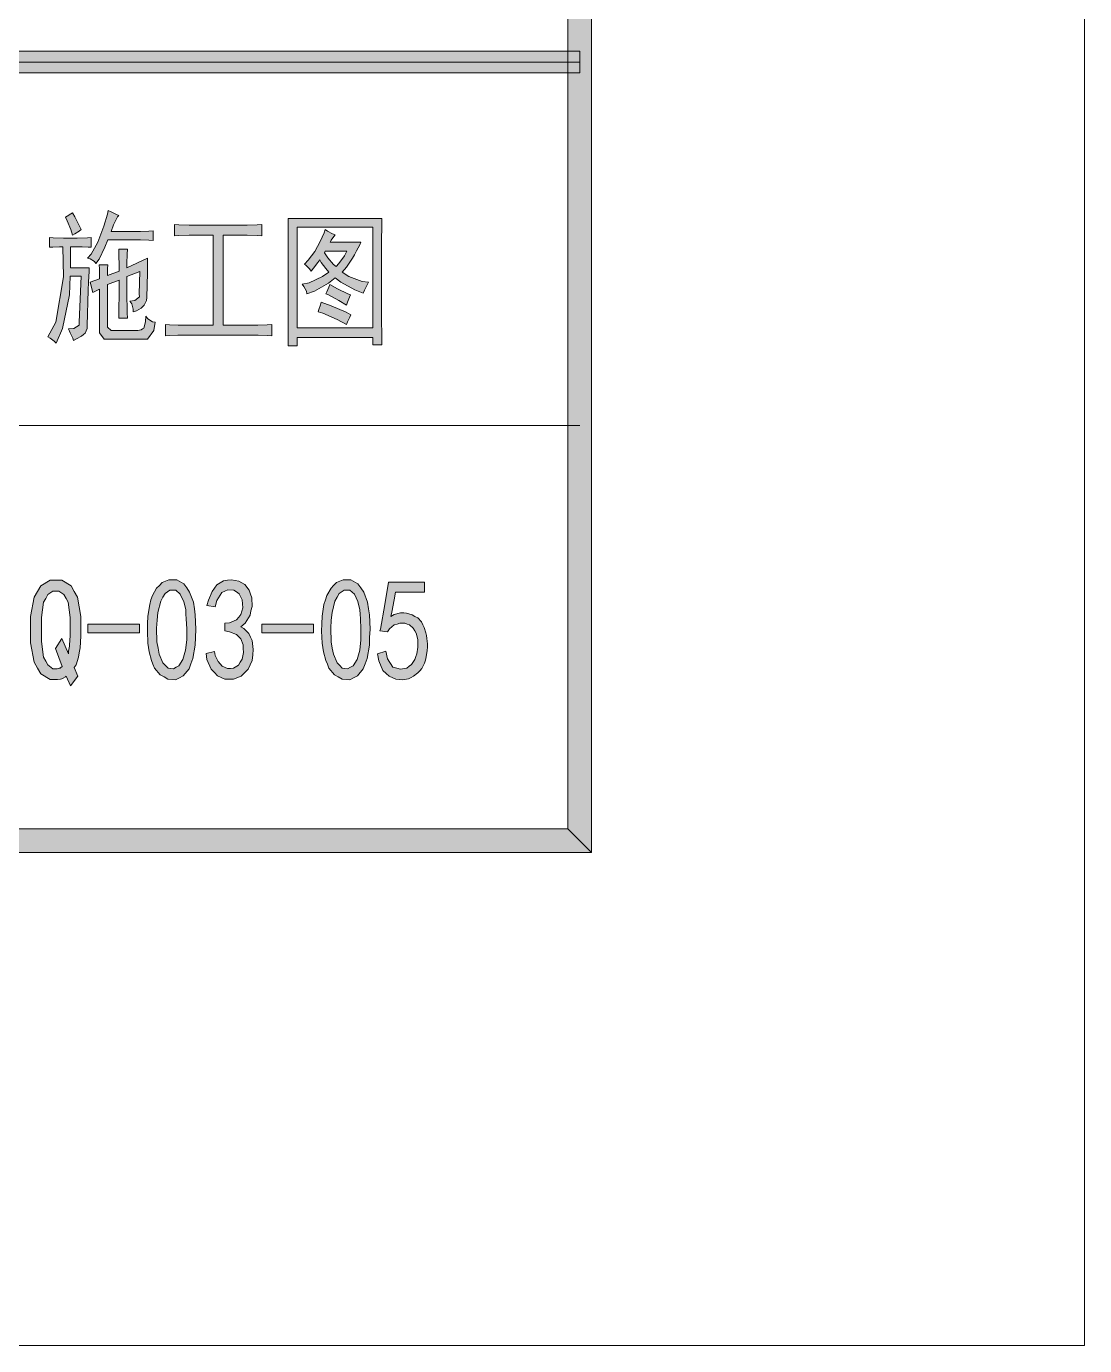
# Model space of a CAD drawing. Header units: millimetres. Extents: x 568 to 3948041, y -25191 to 63890.
# Drawn here: x 3944898 to 3948041, y -25191 to -21273 of the extents above; entities that cross this region are included whole.
import ezdxf

# ---------------------------------------------------------------- set-up
doc = ezdxf.new("R2010")
doc.units = ezdxf.units.MM

msp = doc.modelspace()

# ---------------------------------------------------------------- hatches: boundary and pattern name
h = msp.add_hatch(color=0)
h.dxf.hatch_style = 2
h.paths.add_polyline_path([(3946576, -23726.4), (3946506.1, -23656.5), (3946506.1, 62354.9), (3946576, 62424.8)])
h = msp.add_hatch(color=0)
h.dxf.hatch_style = 2
h.paths.add_polyline_path([(3939036.2, -21410.7), (3939036.2, -21346.9), (3946541, -21346.9), (3946541, -21410.7)])
h = msp.add_hatch(color=0)
h.dxf.hatch_style = 2
h.paths.add_polyline_path([(3945171.9, -21834.7), (3945168.1, -21838.5), (3945156.7, -21862), (3945149.1, -21881.8), (3945224.4, -21881.8), (3945236.5, -21881.8), (3945261.6, -21881), (3945274.5, -21880.2), (3945274.5, -21908.4), (3945261.6, -21907.6), (3945236.5, -21906.8), (3945224.4, -21906.8), (3945139.3, -21906.8), (3945130.9, -21928.9), (3945113.4, -21964.6), (3945104.3, -21977.5), (3945099.8, -21971.4), (3945086.8, -21963.1), (3945079.2, -21960.8), (3945089.9, -21949.4), (3945109.6, -21913.7), (3945118.8, -21890.1), (3945127.9, -21866.6), (3945138.5, -21830.9), (3945140.8, -21819.5), (3945149.9, -21824), (3945165.1, -21831.6)])
h = msp.add_hatch(color=0)
h.dxf.hatch_style = 2
h.paths.add_polyline_path([(3945034.4, -21826.3), (3945042, -21838.5), (3945054.9, -21864.3), (3945060.3, -21876.4), (3945054.2, -21881), (3945041.3, -21889.4), (3945034.4, -21893.2), (3945029.9, -21876.4), (3945019.2, -21849.9), (3945013.9, -21839.2), (3945019.2, -21836.2), (3945029.9, -21829.3)])
h = msp.add_hatch(color=0)
h.dxf.hatch_style = 2
h.paths.add_polyline_path([(3945537.4, -21862.8), (3945553.3, -21862.8), (3945583, -21862), (3945596.6, -21861.2), (3945596.6, -21895.4), (3945583, -21893.9), (3945553.3, -21893.2), (3945537.4, -21893.2), (3945481.9, -21893.2), (3945481.9, -22159.8), (3945569.3, -22159.8), (3945585.2, -22159.8), (3945613.3, -22159.1), (3945626.3, -22158.3), (3945626.3, -22191.7), (3945613.3, -22191), (3945586, -22190.2), (3945570.8, -22190.2), (3945361.9, -22190.2), (3945347.4, -22190.2), (3945321.6, -22191), (3945311, -22191.7), (3945311, -22158.3), (3945322.4, -22159.1), (3945348.2, -22159.8), (3945363.4, -22159.8), (3945452.3, -22159.8), (3945452.3, -21893.2), (3945398.3, -21893.2), (3945380.9, -21893.2), (3945350.5, -21893.9), (3945337.6, -21895.4), (3945337.6, -21861.2), (3945350.5, -21862), (3945380.9, -21862.8), (3945398.3, -21862.8)])
h = msp.add_hatch(color=0)
h.paths.add_polyline_path([(3945953.7, -21843), (3945953, -21864.3), (3945952.2, -21910.6), (3945952.2, -21935.7), (3945952.2, -22115.8), (3945952.2, -22141.6), (3945953, -22193.3), (3945953.7, -22218.3), (3945926.4, -22218.3), (3945926.4, -22197.1), (3945701.5, -22197.1), (3945701.5, -22222.1), (3945674.9, -22222.1), (3945675.6, -22195.5), (3945675.6, -22141.6), (3945675.6, -22114.2), (3945675.6, -21935.7), (3945675.6, -21911.4), (3945675.6, -21865), (3945674.9, -21843)])
h.paths.add_polyline_path([(3945926.4, -22168.2), (3945926.4, -21869.6), (3945701.5, -21869.6), (3945701.5, -22168.2)])
h = msp.add_hatch(color=0)
h.dxf.hatch_style = 2
h.paths.add_polyline_path([(3945089.9, -21928.9), (3945080.8, -21928.1), (3945063.3, -21927.3), (3945054.9, -21927.3), (3945029.1, -21927.3), (3945029.1, -21989.6), (3945084.6, -21989.6), (3945083.8, -21999.5), (3945082.3, -22033), (3945081.5, -22056.5), (3945077.7, -22161.4), (3945077.7, -22170.5), (3945072.4, -22184.1), (3945067.1, -22187.9), (3945061, -22192.5), (3945046.6, -22200.9), (3945037.5, -22205.4), (3945035.2, -22199.3), (3945027.6, -22182.6), (3945022.3, -22171.2), (3945038.2, -22169.7), (3945054.9, -22159.8), (3945054.9, -22151.5), (3945060.3, -22014.7), (3945027.6, -22014.7), (3945025.3, -22070.2), (3945004.8, -22169.7), (3944985.8, -22213.8), (3944980.5, -22207.7), (3944968.3, -22198.6), (3944961.5, -22194.8), (3944985, -22151.5), (3945007.8, -22017), (3945006.3, -21927.3), (3944995.7, -21927.3), (3944975.9, -21928.1), (3944966.8, -21928.9), (3944966.8, -21900), (3944977.4, -21900.8), (3945007.8, -21901.5), (3945027.6, -21901.5), (3945048.1, -21901.5), (3945079.2, -21900.8), (3945089.9, -21900)])
h = msp.add_hatch(color=0)
h.paths.add_polyline_path([(3945814.7, -21891.6), (3945810.9, -21897), (3945803.3, -21907.6), (3945800.2, -21913.7), (3945890.7, -21913.7), (3945887.6, -21921.3), (3945878.5, -21939.5), (3945872.4, -21950.9), (3945866.3, -21961.5), (3945848.1, -21988.1), (3945835.2, -22003.3), (3945854.9, -22015.5), (3945895.2, -22030.7), (3945914.2, -22033), (3945909.7, -22040.6), (3945902.1, -22056.5), (3945898.3, -22065.6), (3945873.2, -22055.7), (3945831.4, -22033), (3945814.7, -22020), (3945794.9, -22036), (3945753.1, -22059.5), (3945731.1, -22067.1), (3945729.6, -22059.5), (3945722, -22045.1), (3945716.7, -22038.3), (3945737.9, -22034.5), (3945777.5, -22016.2), (3945795.7, -22003.3), (3945786.6, -21991.9), (3945772.9, -21973.7), (3945769.1, -21966.1), (3945763, -21974.5), (3945750.1, -21991.2), (3945743.3, -21999.5), (3945738.7, -21992.7), (3945728.8, -21982.8), (3945723.5, -21979), (3945734.9, -21967.6), (3945753.9, -21941), (3945762.3, -21926.6), (3945770.6, -21911.4), (3945782, -21886.3), (3945785.1, -21876.4), (3945791.9, -21881), (3945807.1, -21888.6)])
h.paths.add_polyline_path([(3945782.8, -21945.6), (3945792.7, -21960), (3945810.1, -21980.5), (3945817.7, -21985.8), (3945826.1, -21977.5), (3945842.8, -21954.7), (3945849.6, -21940.3), (3945785.1, -21940.3)])
h = msp.add_hatch(color=0)
h.dxf.hatch_style = 2
h.paths.add_polyline_path([(3945115, -22023.1), (3945115, -22014), (3945115, -21992.7), (3945114.2, -21981.3), (3945139.3, -21981.3), (3945138.5, -21991.9), (3945138.5, -22007.9), (3945138.5, -22013.2), (3945173.5, -21999.5), (3945173.5, -21983.6), (3945172.7, -21950.9), (3945171.9, -21934.2), (3945197.8, -21934.2), (3945197, -21949.4), (3945196.2, -21976.7), (3945196.2, -21989.6), (3945257.8, -21960.8), (3945257.8, -21973.7), (3945257, -21995.7), (3945257, -22004.8), (3945255.5, -22078.5), (3945254, -22086.9), (3945247.9, -22100.6), (3945243.4, -22105.1), (3945238.8, -22109.7), (3945224.4, -22117.3), (3945215.2, -22121.1), (3945215.2, -22112.7), (3945210.7, -22096.8), (3945205.4, -22089.2), (3945219.8, -22086.9), (3945233.5, -22076.3), (3945232.7, -22067.1), (3945234.2, -22001), (3945196.2, -22016.2), (3945196.2, -22061.8), (3945197, -22123.4), (3945197.8, -22139.3), (3945171.9, -22139.3), (3945172.7, -22119.6), (3945173.5, -22062.6), (3945173.5, -22026.9), (3945138.5, -22039.8), (3945138.5, -22154.5), (3945138.5, -22165.9), (3945149.9, -22176.5), (3945161.3, -22176.5), (3945222.8, -22176.5), (3945228.9, -22176.5), (3945238.8, -22174.3), (3945242.6, -22171.2), (3945246.4, -22168.9), (3945251.7, -22150.7), (3945252.5, -22134), (3945258.5, -22141.6), (3945272.2, -22150.7), (3945279.8, -22151.5), (3945276, -22176.5), (3945257, -22201.6), (3945240.3, -22201.6), (3945142.3, -22201.6), (3945128.6, -22201.6), (3945115, -22183.4), (3945115, -22164.4), (3945115, -22053.5), (3945110.4, -22055), (3945100.5, -22060.3), (3945095.2, -22063.3), (3945086.8, -22033)])
h = msp.add_hatch(color=0)
h.dxf.hatch_style = 2
h.paths.add_polyline_path([(3945798.7, -22039.8), (3945821.5, -22051.9), (3945852.7, -22067.1), (3945860.3, -22070.2), (3945857.2, -22077), (3945851.2, -22092.2), (3945848.9, -22100.6), (3945825.3, -22086.9), (3945794.9, -22070.2), (3945786.6, -22067.1), (3945789.6, -22061.1), (3945795.7, -22047.4)])
h = msp.add_hatch(color=0)
h.dxf.hatch_style = 2
h.paths.add_polyline_path([(3945772.9, -22092.2), (3945802.5, -22102.9), (3945847.4, -22121.8), (3945861.8, -22129.4), (3945858.7, -22136.3), (3945851.9, -22150.7), (3945848.9, -22158.3), (3945820.8, -22143.9), (3945778.2, -22124.9), (3945763.8, -22121.1), (3945766.1, -22114.2), (3945771.4, -22099.8)])
h = msp.add_hatch(color=0)
h.paths.add_polyline_path([(3945059.5, -23064.7), (3945059.5, -23084.4), (3945057.2, -23118.6), (3945054.9, -23133.1), (3945052.7, -23146.7), (3945045.1, -23168.8), (3945039.7, -23177.1), (3945050.4, -23203), (3945028.3, -23231.1), (3945016.2, -23203), (3945013.9, -23205.2), (3945007.1, -23209), (3945003.3, -23210.6), (3944998.7, -23211.3), (3944990.4, -23212.8), (3944985.8, -23212.8), (3944968.3, -23212.8), (3944940.2, -23195.4), (3944930.3, -23178.7), (3944920.5, -23161.2), (3944909.8, -23104.2), (3944909.8, -23064.7), (3944909.8, -23025.2), (3944920.5, -22968.2), (3944930.3, -22951.5), (3944940.2, -22934.8), (3944968.3, -22918.1), (3944985.8, -22918.1), (3945003.3, -22918.1), (3945030.6, -22934.8), (3945039.7, -22951.5), (3945049.6, -22968.2), (3945059.5, -23025.2)])
h.paths.add_polyline_path([(3945027.6, -23064.7), (3945027.6, -23029), (3945021.5, -22982.6), (3945015.4, -22972), (3945009.3, -22960.6), (3944994.2, -22950), (3944985.8, -22950), (3944976.7, -22950), (3944961.5, -22960.6), (3944955.4, -22972), (3944948.6, -22982.6), (3944942.5, -23029), (3944942.5, -23064.7), (3944942.5, -23099.6), (3944948.6, -23146.7), (3944955.4, -23158.1), (3944961.5, -23169.5), (3944976.7, -23180.9), (3944985.8, -23180.9), (3944988.8, -23180.9), (3944994.9, -23179.4), (3944998, -23178.7), (3945000.2, -23177.1), (3945004, -23174.1), (3944984.3, -23120.2), (3945003.3, -23091.3), (3945022.3, -23136.9), (3945023, -23128.5), (3945025.3, -23113.3), (3945026.1, -23106.5), (3945026.8, -23099.6), (3945027.6, -23079.1)])
h = msp.add_hatch(color=0)
h.paths.add_polyline_path([(3945257.8, -23047.2), (3945258.5, -23024.4), (3945263.9, -22989.5), (3945267.7, -22975.8), (3945272.2, -22962.9), (3945284.4, -22941.6), (3945292.7, -22933.3), (3945301.1, -22924.9), (3945320.8, -22916.5), (3945332.2, -22916.5), (3945344.4, -22916.5), (3945364.9, -22928.7), (3945374, -22940.9), (3945382.4, -22953), (3945393.8, -22983.4), (3945396.8, -23002.4), (3945399.1, -23020.6), (3945400.6, -23063.2), (3945399.9, -23087.5), (3945399.1, -23111), (3945392.3, -23150.5), (3945386.2, -23165.7), (3945380.9, -23180.9), (3945363.4, -23202.2), (3945352, -23207.5), (3945340.6, -23213.6), (3945317.8, -23212.1), (3945306.4, -23205.2), (3945295, -23198.4), (3945278.3, -23179.4), (3945273.7, -23167.3), (3945269.2, -23155.9), (3945262.3, -23130.8), (3945260.8, -23117.9), (3945258.5, -23105), (3945257, -23069.3)])
h.paths.add_polyline_path([(3945285.9, -23036.6), (3945284.4, -23060.1), (3945285.1, -23101.2), (3945288.9, -23119.4), (3945292, -23137.6), (3945303.4, -23163.5), (3945311, -23171.1), (3945318.6, -23178.7), (3945334.5, -23180.9), (3945342.9, -23176.4), (3945350.5, -23171.8), (3945362.6, -23153.6), (3945366.4, -23139.9), (3945370.2, -23125.5), (3945374, -23095.1), (3945374, -23079.1), (3945374, -23062.4), (3945372.5, -23032.8), (3945371.7, -23019.1), (3945371, -23005.4), (3945364.9, -22981.1), (3945359.6, -22970.5), (3945354.3, -22959.1), (3945341.4, -22947.7), (3945332.2, -22947.7), (3945323.9, -22946.9), (3945309.4, -22957.6), (3945302.6, -22968.2), (3945296.5, -22979.6), (3945288.2, -23013.8)])
h = msp.add_hatch(color=0)
h.dxf.hatch_style = 2
h.paths.add_polyline_path([(3945431.8, -23135.4), (3945456.1, -23130), (3945458.4, -23141.4), (3945467.5, -23159.7), (3945473.6, -23166.5), (3945479.6, -23173.3), (3945494.8, -23180.2), (3945503.9, -23180.2), (3945513.1, -23179.4), (3945527.5, -23170.3), (3945532.8, -23161.2), (3945538.1, -23152.8), (3945542.7, -23132.3), (3945541.9, -23120.9), (3945541.2, -23109.5), (3945534.3, -23092), (3945528.3, -23086), (3945521.4, -23079.1), (3945500.9, -23070.8), (3945487.2, -23067.7), (3945487.2, -23045.7), (3945500.9, -23044.2), (3945521.4, -23035.1), (3945528.3, -23027.5), (3945534.3, -23019.9), (3945540.4, -23000.1), (3945539.7, -22988), (3945538.9, -22975.8), (3945529.8, -22958.3), (3945522.2, -22952.3), (3945513.8, -22946.9), (3945496.3, -22946.2), (3945487.2, -22950), (3945478.1, -22954.5), (3945463.7, -22978.1), (3945458.4, -22997.1), (3945434, -22992.5), (3945438.6, -22977.3), (3945449.2, -22951.5), (3945456.8, -22941.6), (3945463.7, -22931.7), (3945482.7, -22919.6), (3945494.8, -22918.1), (3945507, -22916.5), (3945528.3, -22920.3), (3945537.4, -22925.7), (3945546.5, -22931), (3945559.4, -22947.7), (3945563.2, -22959.1), (3945567, -22970.5), (3945567.8, -22995.6), (3945564.7, -23009.2), (3945562.4, -23022.1), (3945547.3, -23045.7), (3945534.3, -23056.3), (3945543.5, -23060.9), (3945557.9, -23076.1), (3945563.2, -23086.7), (3945567.8, -23096.6), (3945571.6, -23123.2), (3945570, -23139.9), (3945567.8, -23155.9), (3945556.4, -23182.5), (3945546.5, -23192.3), (3945535.9, -23203), (3945513.1, -23212.1), (3945500.1, -23212.1), (3945487.2, -23211.3), (3945465.2, -23201.5), (3945456.1, -23191.6), (3945446.2, -23182.5), (3945434, -23153.6)])
h = msp.add_hatch(color=0)
h.paths.add_polyline_path([(3945775.2, -23047.2), (3945775.9, -23024.4), (3945781.3, -22989.5), (3945785.8, -22975.8), (3945789.6, -22962.9), (3945802.5, -22941.6), (3945810.1, -22933.3), (3945818.5, -22924.9), (3945838.2, -22916.5), (3945850.4, -22916.5), (3945861.8, -22916.5), (3945882.3, -22928.7), (3945891.4, -22940.9), (3945899.8, -22953), (3945911.2, -22983.4), (3945914.2, -23002.4), (3945916.5, -23020.6), (3945918.8, -23063.2), (3945917.2, -23087.5), (3945916.5, -23111), (3945909.7, -23150.5), (3945904.3, -23165.7), (3945898.3, -23180.9), (3945880.8, -23202.2), (3945869.4, -23207.5), (3945858, -23213.6), (3945835.2, -23212.1), (3945823.8, -23205.2), (3945812.4, -23198.4), (3945796.4, -23179.4), (3945791.9, -23167.3), (3945786.6, -23155.9), (3945779.7, -23130.8), (3945778.2, -23117.9), (3945775.9, -23105), (3945774.4, -23069.3)])
h.paths.add_polyline_path([(3945803.3, -23036.6), (3945801.8, -23060.1), (3945803.3, -23101.2), (3945806.3, -23119.4), (3945809.4, -23137.6), (3945820.8, -23163.5), (3945828.4, -23171.1), (3945836, -23178.7), (3945851.9, -23180.9), (3945860.3, -23176.4), (3945868.6, -23171.8), (3945880, -23153.6), (3945883.8, -23139.9), (3945887.6, -23125.5), (3945891.4, -23095.1), (3945891.4, -23079.1), (3945891.4, -23062.4), (3945889.9, -23032.8), (3945889.1, -23019.1), (3945888.4, -23005.4), (3945882.3, -22981.1), (3945877, -22970.5), (3945872.4, -22959.1), (3945858.7, -22947.7), (3945850.4, -22947.7), (3945842, -22946.9), (3945826.8, -22957.6), (3945820.8, -22968.2), (3945813.9, -22979.6), (3945805.6, -23013.8)])
h = msp.add_hatch(color=0)
h.dxf.hatch_style = 2
h.paths.add_polyline_path([(3945965.1, -23128.5), (3945970.4, -23151.3), (3945986.4, -23176.4), (3945997.8, -23179.4), (3946009.2, -23181.7), (3946027.4, -23178.7), (3946035, -23173.3), (3946041.8, -23168), (3946051.7, -23153.6), (3946054.8, -23144.5), (3946057.8, -23136.1), (3946060.8, -23116.4), (3946060.1, -23105), (3946060.1, -23094.3), (3946055.5, -23075.3), (3946051, -23067.7), (3946046.4, -23060.1), (3946035.8, -23050.3), (3946028.9, -23048), (3946022.1, -23044.9), (3946006.9, -23044.9), (3945998.5, -23048), (3945990.2, -23050.3), (3945976.5, -23062.4), (3945970.4, -23071.5), (3945947.6, -23067.7), (3945949.2, -23063.2), (3945962.1, -22990.2), (3945973.5, -22923.4), (3946079.8, -22923.4), (3946079.8, -22953.8), (3945994, -22953.8), (3945990.2, -22975.8), (3945983.3, -23012.3), (3945980.3, -23025.9), (3945990.2, -23019.9), (3946009.2, -23014.6), (3946018.3, -23014.6), (3946026.7, -23015.3), (3946043.4, -23020.6), (3946051.7, -23025.2), (3946060.1, -23029.7), (3946071.5, -23041.9), (3946075.3, -23050.3), (3946079.1, -23058.6), (3946084.4, -23074.6), (3946085.9, -23082.2), (3946087.4, -23090.5), (3946089, -23107.2), (3946089, -23117.1), (3946088.2, -23126.2), (3946085.2, -23145.2), (3946082.9, -23155.1), (3946079.8, -23164.2), (3946072.2, -23180.2), (3946066.2, -23187), (3946060.8, -23193.1), (3946047.9, -23203), (3946040.3, -23206.8), (3946032.7, -23210.6), (3946014.5, -23213.6), (3946004.6, -23212.8), (3945994.7, -23212.1), (3945975, -23203), (3945965.9, -23194.6), (3945956.8, -23186.3), (3945944.6, -23157.4), (3945940.8, -23136.9)])
h = msp.add_hatch(color=0)
h.dxf.hatch_style = 2
h.paths.add_polyline_path([(3945233.5, -23074.6), (3945080, -23074.6), (3945080, -23048), (3945233.5, -23048)])
h = msp.add_hatch(color=0)
h.dxf.hatch_style = 2
h.paths.add_polyline_path([(3945750.9, -23074.6), (3945597.4, -23074.6), (3945597.4, -23048), (3945750.9, -23048)])
h = msp.add_hatch(color=0)
h.dxf.hatch_style = 2
h.paths.add_polyline_path([(3825631.9, -23726.4), (3825701.8, -23656.5), (3946506.1, -23656.5), (3946576, -23726.4)])

# ---------------------------------------------------------------- linework, layer by layer
at = {"color": 0, "lineweight": 0}
for points in [[(3821917.5, -25191.2), (3821917.5, 63889.6), (3948040.8, 63889.6), (3948040.8, -25191.2)], [(3946576, -23726.4), (3946506.1, -23656.5), (3946506.1, 62354.9), (3946576, 62424.8)], [(3939036.2, -21410.7), (3939036.2, -21346.9), (3946541, -21346.9), (3946541, -21410.7)], [(3945171.9, -21834.7), (3945168.1, -21838.5), (3945156.7, -21862), (3945149.1, -21881.8), (3945224.4, -21881.8), (3945236.5, -21881.8), (3945261.6, -21881), (3945274.5, -21880.2), (3945274.5, -21908.4), (3945261.6, -21907.6), (3945236.5, -21906.8), (3945224.4, -21906.8), (3945139.3, -21906.8), (3945130.9, -21928.9), (3945113.4, -21964.6), (3945104.3, -21977.5), (3945099.8, -21971.4), (3945086.8, -21963.1), (3945079.2, -21960.8), (3945089.9, -21949.4), (3945109.6, -21913.7), (3945118.8, -21890.1), (3945127.9, -21866.6), (3945138.5, -21830.9), (3945140.8, -21819.5), (3945149.9, -21824), (3945165.1, -21831.6)], [(3945034.4, -21826.3), (3945042, -21838.5), (3945054.9, -21864.3), (3945060.3, -21876.4), (3945054.2, -21881), (3945041.3, -21889.4), (3945034.4, -21893.2), (3945029.9, -21876.4), (3945019.2, -21849.9), (3945013.9, -21839.2), (3945019.2, -21836.2), (3945029.9, -21829.3)], [(3945537.4, -21862.8), (3945553.3, -21862.8), (3945583, -21862), (3945596.6, -21861.2), (3945596.6, -21895.4), (3945583, -21893.9), (3945553.3, -21893.2), (3945537.4, -21893.2), (3945481.9, -21893.2), (3945481.9, -22159.8), (3945569.3, -22159.8), (3945585.2, -22159.8), (3945613.3, -22159.1), (3945626.3, -22158.3), (3945626.3, -22191.7), (3945613.3, -22191), (3945586, -22190.2), (3945570.8, -22190.2), (3945361.9, -22190.2), (3945347.4, -22190.2), (3945321.6, -22191), (3945311, -22191.7), (3945311, -22158.3), (3945322.4, -22159.1), (3945348.2, -22159.8), (3945363.4, -22159.8), (3945452.3, -22159.8), (3945452.3, -21893.2), (3945398.3, -21893.2), (3945380.9, -21893.2), (3945350.5, -21893.9), (3945337.6, -21895.4), (3945337.6, -21861.2), (3945350.5, -21862), (3945380.9, -21862.8), (3945398.3, -21862.8)], [(3945953.7, -21843), (3945953, -21864.3), (3945952.2, -21910.6), (3945952.2, -21935.7), (3945952.2, -22115.8), (3945952.2, -22141.6), (3945953, -22193.3), (3945953.7, -22218.3), (3945926.4, -22218.3), (3945926.4, -22197.1), (3945701.5, -22197.1), (3945701.5, -22222.1), (3945674.9, -22222.1), (3945675.6, -22195.5), (3945675.6, -22141.6), (3945675.6, -22114.2), (3945675.6, -21935.7), (3945675.6, -21911.4), (3945675.6, -21865), (3945674.9, -21843)], [(3945089.9, -21928.9), (3945080.8, -21928.1), (3945063.3, -21927.3), (3945054.9, -21927.3), (3945029.1, -21927.3), (3945029.1, -21989.6), (3945084.6, -21989.6), (3945083.8, -21999.5), (3945082.3, -22033), (3945081.5, -22056.5), (3945077.7, -22161.4), (3945077.7, -22170.5), (3945072.4, -22184.1), (3945067.1, -22187.9), (3945061, -22192.5), (3945046.6, -22200.9), (3945037.5, -22205.4), (3945035.2, -22199.3), (3945027.6, -22182.6), (3945022.3, -22171.2), (3945038.2, -22169.7), (3945054.9, -22159.8), (3945054.9, -22151.5), (3945060.3, -22014.7), (3945027.6, -22014.7), (3945025.3, -22070.2), (3945004.8, -22169.7), (3944985.8, -22213.8), (3944980.5, -22207.7), (3944968.3, -22198.6), (3944961.5, -22194.8), (3944985, -22151.5), (3945007.8, -22017), (3945006.3, -21927.3), (3944995.7, -21927.3), (3944975.9, -21928.1), (3944966.8, -21928.9), (3944966.8, -21900), (3944977.4, -21900.8), (3945007.8, -21901.5), (3945027.6, -21901.5), (3945048.1, -21901.5), (3945079.2, -21900.8), (3945089.9, -21900)], [(3945926.4, -22168.2), (3945926.4, -21869.6), (3945701.5, -21869.6), (3945701.5, -22168.2)], [(3945814.7, -21891.6), (3945810.9, -21897), (3945803.3, -21907.6), (3945800.2, -21913.7), (3945890.7, -21913.7), (3945887.6, -21921.3), (3945878.5, -21939.5), (3945872.4, -21950.9), (3945866.3, -21961.5), (3945848.1, -21988.1), (3945835.2, -22003.3), (3945854.9, -22015.5), (3945895.2, -22030.7), (3945914.2, -22033), (3945909.7, -22040.6), (3945902.1, -22056.5), (3945898.3, -22065.6), (3945873.2, -22055.7), (3945831.4, -22033), (3945814.7, -22020), (3945794.9, -22036), (3945753.1, -22059.5), (3945731.1, -22067.1), (3945729.6, -22059.5), (3945722, -22045.1), (3945716.7, -22038.3), (3945737.9, -22034.5), (3945777.5, -22016.2), (3945795.7, -22003.3), (3945786.6, -21991.9), (3945772.9, -21973.7), (3945769.1, -21966.1), (3945763, -21974.5), (3945750.1, -21991.2), (3945743.3, -21999.5), (3945738.7, -21992.7), (3945728.8, -21982.8), (3945723.5, -21979), (3945734.9, -21967.6), (3945753.9, -21941), (3945762.3, -21926.6), (3945770.6, -21911.4), (3945782, -21886.3), (3945785.1, -21876.4), (3945791.9, -21881), (3945807.1, -21888.6)], [(3945115, -22023.1), (3945115, -22014), (3945115, -21992.7), (3945114.2, -21981.3), (3945139.3, -21981.3), (3945138.5, -21991.9), (3945138.5, -22007.9), (3945138.5, -22013.2), (3945173.5, -21999.5), (3945173.5, -21983.6), (3945172.7, -21950.9), (3945171.9, -21934.2), (3945197.8, -21934.2), (3945197, -21949.4), (3945196.2, -21976.7), (3945196.2, -21989.6), (3945257.8, -21960.8), (3945257.8, -21973.7), (3945257, -21995.7), (3945257, -22004.8), (3945255.5, -22078.5), (3945254, -22086.9), (3945247.9, -22100.6), (3945243.4, -22105.1), (3945238.8, -22109.7), (3945224.4, -22117.3), (3945215.2, -22121.1), (3945215.2, -22112.7), (3945210.7, -22096.8), (3945205.4, -22089.2), (3945219.8, -22086.9), (3945233.5, -22076.3), (3945232.7, -22067.1), (3945234.2, -22001), (3945196.2, -22016.2), (3945196.2, -22061.8), (3945197, -22123.4), (3945197.8, -22139.3), (3945171.9, -22139.3), (3945172.7, -22119.6), (3945173.5, -22062.6), (3945173.5, -22026.9), (3945138.5, -22039.8), (3945138.5, -22154.5), (3945138.5, -22165.9), (3945149.9, -22176.5), (3945161.3, -22176.5), (3945222.8, -22176.5), (3945228.9, -22176.5), (3945238.8, -22174.3), (3945242.6, -22171.2), (3945246.4, -22168.9), (3945251.7, -22150.7), (3945252.5, -22134), (3945258.5, -22141.6), (3945272.2, -22150.7), (3945279.8, -22151.5), (3945276, -22176.5), (3945257, -22201.6), (3945240.3, -22201.6), (3945142.3, -22201.6), (3945128.6, -22201.6), (3945115, -22183.4), (3945115, -22164.4), (3945115, -22053.5), (3945110.4, -22055), (3945100.5, -22060.3), (3945095.2, -22063.3), (3945086.8, -22033)], [(3945782.8, -21945.6), (3945792.7, -21960), (3945810.1, -21980.5), (3945817.7, -21985.8), (3945826.1, -21977.5), (3945842.8, -21954.7), (3945849.6, -21940.3), (3945785.1, -21940.3)], [(3945798.7, -22039.8), (3945821.5, -22051.9), (3945852.7, -22067.1), (3945860.3, -22070.2), (3945857.2, -22077), (3945851.2, -22092.2), (3945848.9, -22100.6), (3945825.3, -22086.9), (3945794.9, -22070.2), (3945786.6, -22067.1), (3945789.6, -22061.1), (3945795.7, -22047.4)], [(3945772.9, -22092.2), (3945802.5, -22102.9), (3945847.4, -22121.8), (3945861.8, -22129.4), (3945858.7, -22136.3), (3945851.9, -22150.7), (3945848.9, -22158.3), (3945820.8, -22143.9), (3945778.2, -22124.9), (3945763.8, -22121.1), (3945766.1, -22114.2), (3945771.4, -22099.8)], [(3945059.5, -23064.7), (3945059.5, -23084.4), (3945057.2, -23118.6), (3945054.9, -23133.1), (3945052.7, -23146.7), (3945045.1, -23168.8), (3945039.7, -23177.1), (3945050.4, -23203), (3945028.3, -23231.1), (3945016.2, -23203), (3945013.9, -23205.2), (3945007.1, -23209), (3945003.3, -23210.6), (3944998.7, -23211.3), (3944990.4, -23212.8), (3944985.8, -23212.8), (3944968.3, -23212.8), (3944940.2, -23195.4), (3944930.3, -23178.7), (3944920.5, -23161.2), (3944909.8, -23104.2), (3944909.8, -23064.7), (3944909.8, -23025.2), (3944920.5, -22968.2), (3944930.3, -22951.5), (3944940.2, -22934.8), (3944968.3, -22918.1), (3944985.8, -22918.1), (3945003.3, -22918.1), (3945030.6, -22934.8), (3945039.7, -22951.5), (3945049.6, -22968.2), (3945059.5, -23025.2)], [(3945257.8, -23047.2), (3945258.5, -23024.4), (3945263.9, -22989.5), (3945267.7, -22975.8), (3945272.2, -22962.9), (3945284.4, -22941.6), (3945292.7, -22933.3), (3945301.1, -22924.9), (3945320.8, -22916.5), (3945332.2, -22916.5), (3945344.4, -22916.5), (3945364.9, -22928.7), (3945374, -22940.9), (3945382.4, -22953), (3945393.8, -22983.4), (3945396.8, -23002.4), (3945399.1, -23020.6), (3945400.6, -23063.2), (3945399.9, -23087.5), (3945399.1, -23111), (3945392.3, -23150.5), (3945386.2, -23165.7), (3945380.9, -23180.9), (3945363.4, -23202.2), (3945352, -23207.5), (3945340.6, -23213.6), (3945317.8, -23212.1), (3945306.4, -23205.2), (3945295, -23198.4), (3945278.3, -23179.4), (3945273.7, -23167.3), (3945269.2, -23155.9), (3945262.3, -23130.8), (3945260.8, -23117.9), (3945258.5, -23105), (3945257, -23069.3)], [(3945431.8, -23135.4), (3945456.1, -23130), (3945458.4, -23141.4), (3945467.5, -23159.7), (3945473.6, -23166.5), (3945479.6, -23173.3), (3945494.8, -23180.2), (3945503.9, -23180.2), (3945513.1, -23179.4), (3945527.5, -23170.3), (3945532.8, -23161.2), (3945538.1, -23152.8), (3945542.7, -23132.3), (3945541.9, -23120.9), (3945541.2, -23109.5), (3945534.3, -23092), (3945528.3, -23086), (3945521.4, -23079.1), (3945500.9, -23070.8), (3945487.2, -23067.7), (3945487.2, -23045.7), (3945500.9, -23044.2), (3945521.4, -23035.1), (3945528.3, -23027.5), (3945534.3, -23019.9), (3945540.4, -23000.1), (3945539.7, -22988), (3945538.9, -22975.8), (3945529.8, -22958.3), (3945522.2, -22952.3), (3945513.8, -22946.9), (3945496.3, -22946.2), (3945487.2, -22950), (3945478.1, -22954.5), (3945463.7, -22978.1), (3945458.4, -22997.1), (3945434, -22992.5), (3945438.6, -22977.3), (3945449.2, -22951.5), (3945456.8, -22941.6), (3945463.7, -22931.7), (3945482.7, -22919.6), (3945494.8, -22918.1), (3945507, -22916.5), (3945528.3, -22920.3), (3945537.4, -22925.7), (3945546.5, -22931), (3945559.4, -22947.7), (3945563.2, -22959.1), (3945567, -22970.5), (3945567.8, -22995.6), (3945564.7, -23009.2), (3945562.4, -23022.1), (3945547.3, -23045.7), (3945534.3, -23056.3), (3945543.5, -23060.9), (3945557.9, -23076.1), (3945563.2, -23086.7), (3945567.8, -23096.6), (3945571.6, -23123.2), (3945570, -23139.9), (3945567.8, -23155.9), (3945556.4, -23182.5), (3945546.5, -23192.3), (3945535.9, -23203), (3945513.1, -23212.1), (3945500.1, -23212.1), (3945487.2, -23211.3), (3945465.2, -23201.5), (3945456.1, -23191.6), (3945446.2, -23182.5), (3945434, -23153.6)], [(3945775.2, -23047.2), (3945775.9, -23024.4), (3945781.3, -22989.5), (3945785.8, -22975.8), (3945789.6, -22962.9), (3945802.5, -22941.6), (3945810.1, -22933.3), (3945818.5, -22924.9), (3945838.2, -22916.5), (3945850.4, -22916.5), (3945861.8, -22916.5), (3945882.3, -22928.7), (3945891.4, -22940.9), (3945899.8, -22953), (3945911.2, -22983.4), (3945914.2, -23002.4), (3945916.5, -23020.6), (3945918.8, -23063.2), (3945917.2, -23087.5), (3945916.5, -23111), (3945909.7, -23150.5), (3945904.3, -23165.7), (3945898.3, -23180.9), (3945880.8, -23202.2), (3945869.4, -23207.5), (3945858, -23213.6), (3945835.2, -23212.1), (3945823.8, -23205.2), (3945812.4, -23198.4), (3945796.4, -23179.4), (3945791.9, -23167.3), (3945786.6, -23155.9), (3945779.7, -23130.8), (3945778.2, -23117.9), (3945775.9, -23105), (3945774.4, -23069.3)], [(3945027.6, -23064.7), (3945027.6, -23029), (3945021.5, -22982.6), (3945015.4, -22972), (3945009.3, -22960.6), (3944994.2, -22950), (3944985.8, -22950), (3944976.7, -22950), (3944961.5, -22960.6), (3944955.4, -22972), (3944948.6, -22982.6), (3944942.5, -23029), (3944942.5, -23064.7), (3944942.5, -23099.6), (3944948.6, -23146.7), (3944955.4, -23158.1), (3944961.5, -23169.5), (3944976.7, -23180.9), (3944985.8, -23180.9), (3944988.8, -23180.9), (3944994.9, -23179.4), (3944998, -23178.7), (3945000.2, -23177.1), (3945004, -23174.1), (3944984.3, -23120.2), (3945003.3, -23091.3), (3945022.3, -23136.9), (3945023, -23128.5), (3945025.3, -23113.3), (3945026.1, -23106.5), (3945026.8, -23099.6), (3945027.6, -23079.1)], [(3945285.9, -23036.6), (3945284.4, -23060.1), (3945285.1, -23101.2), (3945288.9, -23119.4), (3945292, -23137.6), (3945303.4, -23163.5), (3945311, -23171.1), (3945318.6, -23178.7), (3945334.5, -23180.9), (3945342.9, -23176.4), (3945350.5, -23171.8), (3945362.6, -23153.6), (3945366.4, -23139.9), (3945370.2, -23125.5), (3945374, -23095.1), (3945374, -23079.1), (3945374, -23062.4), (3945372.5, -23032.8), (3945371.7, -23019.1), (3945371, -23005.4), (3945364.9, -22981.1), (3945359.6, -22970.5), (3945354.3, -22959.1), (3945341.4, -22947.7), (3945332.2, -22947.7), (3945323.9, -22946.9), (3945309.4, -22957.6), (3945302.6, -22968.2), (3945296.5, -22979.6), (3945288.2, -23013.8)], [(3945803.3, -23036.6), (3945801.8, -23060.1), (3945803.3, -23101.2), (3945806.3, -23119.4), (3945809.4, -23137.6), (3945820.8, -23163.5), (3945828.4, -23171.1), (3945836, -23178.7), (3945851.9, -23180.9), (3945860.3, -23176.4), (3945868.6, -23171.8), (3945880, -23153.6), (3945883.8, -23139.9), (3945887.6, -23125.5), (3945891.4, -23095.1), (3945891.4, -23079.1), (3945891.4, -23062.4), (3945889.9, -23032.8), (3945889.1, -23019.1), (3945888.4, -23005.4), (3945882.3, -22981.1), (3945877, -22970.5), (3945872.4, -22959.1), (3945858.7, -22947.7), (3945850.4, -22947.7), (3945842, -22946.9), (3945826.8, -22957.6), (3945820.8, -22968.2), (3945813.9, -22979.6), (3945805.6, -23013.8)], [(3945965.1, -23128.5), (3945970.4, -23151.3), (3945986.4, -23176.4), (3945997.8, -23179.4), (3946009.2, -23181.7), (3946027.4, -23178.7), (3946035, -23173.3), (3946041.8, -23168), (3946051.7, -23153.6), (3946054.8, -23144.5), (3946057.8, -23136.1), (3946060.8, -23116.4), (3946060.1, -23105), (3946060.1, -23094.3), (3946055.5, -23075.3), (3946051, -23067.7), (3946046.4, -23060.1), (3946035.8, -23050.3), (3946028.9, -23048), (3946022.1, -23044.9), (3946006.9, -23044.9), (3945998.5, -23048), (3945990.2, -23050.3), (3945976.5, -23062.4), (3945970.4, -23071.5), (3945947.6, -23067.7), (3945949.2, -23063.2), (3945962.1, -22990.2), (3945973.5, -22923.4), (3946079.8, -22923.4), (3946079.8, -22953.8), (3945994, -22953.8), (3945990.2, -22975.8), (3945983.3, -23012.3), (3945980.3, -23025.9), (3945990.2, -23019.9), (3946009.2, -23014.6), (3946018.3, -23014.6), (3946026.7, -23015.3), (3946043.4, -23020.6), (3946051.7, -23025.2), (3946060.1, -23029.7), (3946071.5, -23041.9), (3946075.3, -23050.3), (3946079.1, -23058.6), (3946084.4, -23074.6), (3946085.9, -23082.2), (3946087.4, -23090.5), (3946089, -23107.2), (3946089, -23117.1), (3946088.2, -23126.2), (3946085.2, -23145.2), (3946082.9, -23155.1), (3946079.8, -23164.2), (3946072.2, -23180.2), (3946066.2, -23187), (3946060.8, -23193.1), (3946047.9, -23203), (3946040.3, -23206.8), (3946032.7, -23210.6), (3946014.5, -23213.6), (3946004.6, -23212.8), (3945994.7, -23212.1), (3945975, -23203), (3945965.9, -23194.6), (3945956.8, -23186.3), (3945944.6, -23157.4), (3945940.8, -23136.9)], [(3945233.5, -23074.6), (3945080, -23074.6), (3945080, -23048), (3945233.5, -23048)], [(3945750.9, -23074.6), (3945597.4, -23074.6), (3945597.4, -23048), (3945750.9, -23048)], [(3825631.9, -23726.4), (3825701.8, -23656.5), (3946506.1, -23656.5), (3946576, -23726.4)]]:
    msp.add_lwpolyline(points, close=True, dxfattribs=at)
for points in [[(3946541, -21378.8), (3939036.2, -21378.8)], [(3939036.2, -22458.4), (3946541, -22458.4)]]:
    msp.add_lwpolyline(points, dxfattribs=at)

doc.saveas('drawing.dxf')
